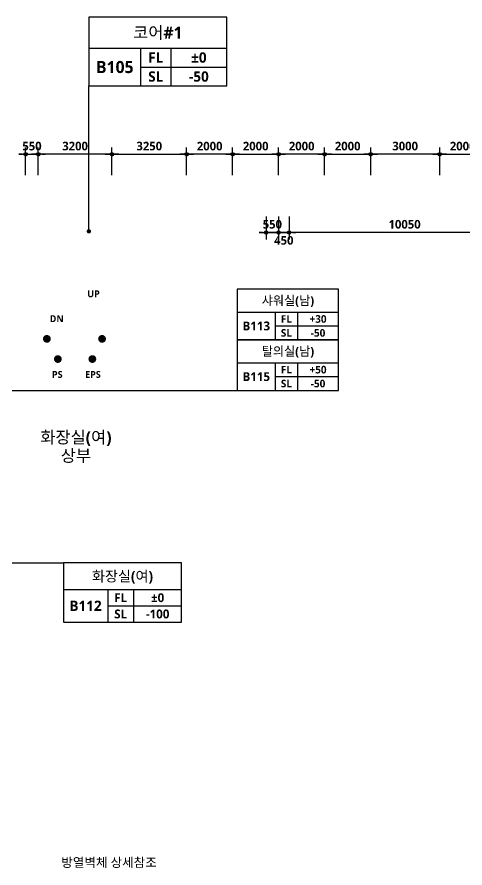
# Model space of a CAD drawing. Header units: millimetres. Extents: x -63924 to 190228206, y 0 to 456875599.
# Drawn here: x 29145 to 48620, y 181107 to 218123 of the extents above; entities that cross this region are included whole.
import ezdxf
from ezdxf.enums import TextEntityAlignment as Align

# ---------------------------------------------------------------- set-up
doc = ezdxf.new("R2010")
doc.units = ezdxf.units.MM
doc.header["$LTSCALE"] = 150
doc.header["$MEASUREMENT"] = 0
doc.header["$PDSIZE"] = -10
doc.layers.get('0').update_dxf_attribs({"linetype": 'CONTINUOUS'})
doc.layers.get('Defpoints').update_dxf_attribs({"color": 153, "linetype": 'CONTINUOUS'})
for name, color, linetype in [('A-ANNO-DIM', 4, 'CONTINUOUS'), ('A-ANNO-GRA1', 7, 'CONTINUOUS'), ('A-ANNO-LEAD', 4, 'CONTINUOUS'), ('A-ANNO-TEXT1', 7, 'CONTINUOUS'), ('A-ANNO-TEXT2', 3, 'CONTINUOUS'), ('A-FLOR-MARK-ARCH', 1, 'CONTINUOUS')]:
    doc.layers.add(name, color=color, linetype=linetype)
doc.styles.add('2020음성 1차', font='')
doc.styles.add('SH_나눔', font='')
doc.styles.add('SH_대대리576', font='')
doc.styles.add('SH_진천_나눔', font='')
doc.styles.get('2020음성 1차').set_extended_font_data('NanumGothic', bold=True)
doc.styles.get('SH_나눔').set_extended_font_data('NanumGothic', bold=True)
doc.styles.get('SH_대대리576').set_extended_font_data('NanumGothic', bold=True)
doc.styles.get('SH_진천_나눔').set_extended_font_data('NanumGothic', bold=True)
doc.dimstyles.new('SHP300내부', dxfattribs={"dimscale": 150, "dimtxt": 2.5, "dimasz": 1, "dimexe": 2, "dimexo": 2, "dimgap": 1, "dimtad": 1, "dimdec": 0, "dimzin": 0, "dimdsep": 46, "dimtxsty": 'SH_대대리576', "dimblk": 'DIMDOT', "dimcen": 0.09, "dimclrd": 256, "dimclre": 256, "dimclrt": 3, "dimadec": 0, "dimazin": 1, "dimtfac": 1, "dimtdec": 0, "dimtix": 1, "dimtmove": 2, "dimatfit": 0, "dimldrblk": 'DIMDOT', "dimfxl": 1, "dimtolj": 1, "dimtzin": 0, "dimlwd": -1, "dimlwe": -1, "dimarcsym": 0})

# ---------------------------------------------------------------- blocks, each defined once
blk = doc.blocks.new('DIMDOT')
at = {"color": 0}
blk.add_line((-2, 0), (2, 0), dxfattribs=at)
for radius in [0.5, 0.25]:
    blk.add_circle((0, 0), radius, dxfattribs=at)
blk = doc.blocks.new('*D685')
at = {"layer": 'A-ANNO-DIM', "transparency": 16777216}
for p, q in [((29370, 212150), (29220, 212150)), ((29520, 211250), (29520, 212450)), ((29520, 212150), (30070, 212150)), ((30070, 211250), (30070, 212450)), ((30220, 212150), (30370, 212150))]:
    blk.add_line(p, q, dxfattribs=at)
at = {"layer": 'Defpoints', "color": 0, "transparency": 16777216}
for p in [(30070, 212150), (29520, 210950), (30070, 210950)]:
    blk.add_point(p, dxfattribs=at)
at = {"layer": 'A-ANNO-DIM', "linetype": 'ByBlock', "transparency": 16777216, "xscale": 150, "yscale": 150, "zscale": 150}
blk.add_blockref('DIMDOT', (29520, 212150), dxfattribs=at)
at = {"layer": 'A-ANNO-DIM', "linetype": 'ByBlock', "transparency": 16777216, "xscale": 150, "yscale": 150, "zscale": 150, "rotation": 180}
blk.add_blockref('DIMDOT', (30070, 212150), dxfattribs=at)
at = {"layer": 'A-ANNO-DIM', "color": 3, "transparency": 16777216, "insert": (29795, 212506), "char_height": 375, "attachment_point": 5, "style": 'SH_대대리576'}
blk.add_mtext('\\A1;550', dxfattribs=at)
blk = doc.blocks.new('*D686')
at = {"layer": 'A-ANNO-DIM', "transparency": 16777216}
for p, q in [((30070, 211250), (30070, 212450)), ((33120, 212150), (30220, 212150)), ((33270, 211250), (33270, 212450))]:
    blk.add_line(p, q, dxfattribs=at)
at = {"layer": 'Defpoints', "color": 0, "transparency": 16777216}
for p in [(30070, 212150), (30070, 210950), (33270, 210950)]:
    blk.add_point(p, dxfattribs=at)
at = {"layer": 'A-ANNO-DIM', "linetype": 'ByBlock', "transparency": 16777216, "xscale": 150, "yscale": 150, "zscale": 150, "rotation": 180}
blk.add_blockref('DIMDOT', (30070, 212150), dxfattribs=at)
at = {"layer": 'A-ANNO-DIM', "linetype": 'ByBlock', "transparency": 16777216, "xscale": 150, "yscale": 150, "zscale": 150}
blk.add_blockref('DIMDOT', (33270, 212150), dxfattribs=at)
at = {"layer": 'A-ANNO-DIM', "color": 3, "transparency": 16777216, "insert": (31670, 212507), "char_height": 375, "attachment_point": 5, "style": 'SH_대대리576'}
blk.add_mtext('\\A1;3200', dxfattribs=at)
blk = doc.blocks.new('*D687')
at = {"layer": 'A-ANNO-DIM', "transparency": 16777216}
for p, q in [((33270, 211250), (33270, 212450)), ((33420, 212150), (36370, 212150)), ((36520, 211250), (36520, 212450))]:
    blk.add_line(p, q, dxfattribs=at)
at = {"layer": 'Defpoints', "color": 0, "transparency": 16777216}
for p in [(36520, 212150), (33270, 210950), (36520, 210950)]:
    blk.add_point(p, dxfattribs=at)
at = {"layer": 'A-ANNO-DIM', "linetype": 'ByBlock', "transparency": 16777216, "xscale": 150, "yscale": 150, "zscale": 150, "rotation": 180}
blk.add_blockref('DIMDOT', (33270, 212150), dxfattribs=at)
at = {"layer": 'A-ANNO-DIM', "linetype": 'ByBlock', "transparency": 16777216, "xscale": 150, "yscale": 150, "zscale": 150}
blk.add_blockref('DIMDOT', (36520, 212150), dxfattribs=at)
at = {"layer": 'A-ANNO-DIM', "color": 3, "transparency": 16777216, "insert": (34895, 212507), "char_height": 375, "attachment_point": 5, "style": 'SH_대대리576'}
blk.add_mtext('\\A1;3250', dxfattribs=at)
blk = doc.blocks.new('*D688')
at = {"layer": 'A-ANNO-DIM', "transparency": 16777216}
for p, q in [((36520, 211250), (36520, 212450)), ((38370, 212150), (36670, 212150)), ((38520, 211250), (38520, 212450))]:
    blk.add_line(p, q, dxfattribs=at)
at = {"layer": 'Defpoints', "color": 0, "transparency": 16777216}
for p in [(36520, 212150), (36520, 210950), (38520, 210950)]:
    blk.add_point(p, dxfattribs=at)
at = {"layer": 'A-ANNO-DIM', "linetype": 'ByBlock', "transparency": 16777216, "xscale": 150, "yscale": 150, "zscale": 150, "rotation": 180}
blk.add_blockref('DIMDOT', (36520, 212150), dxfattribs=at)
at = {"layer": 'A-ANNO-DIM', "linetype": 'ByBlock', "transparency": 16777216, "xscale": 150, "yscale": 150, "zscale": 150}
blk.add_blockref('DIMDOT', (38520, 212150), dxfattribs=at)
at = {"layer": 'A-ANNO-DIM', "color": 3, "transparency": 16777216, "insert": (37520, 212506), "char_height": 375, "attachment_point": 5, "style": 'SH_대대리576'}
blk.add_mtext('\\A1;2000', dxfattribs=at)
blk = doc.blocks.new('G$C9D92D8A7')
at = {"layer": 'A-ANNO-GRA1'}
for p, q in [((0, 11), (40, 11)), ((15, 11), (15, 0)), ((23.75, 11), (23.75, 0)), ((15, 5.5), (40, 5.5))]:
    blk.add_line(p, q, dxfattribs=at)
blk.add_lwpolyline([(0, 20), (0, 0), (40, 0), (40, 20)], close=True, dxfattribs=at)
at = {"style": '2020음성 1차'}
for tag, height, p in [('실명', 3.5, (20, 15.5)), ('마감레벨', 3, (31.875, 8.25)), ('실번호', 3.5, (7.5, 5.5)), ('구조레벨', 3, (31.875, 2.75))]:
    blk.add_attdef(tag, text='', height=height, dxfattribs=at).set_placement(p, align=Align.MIDDLE_CENTER)
at = {"layer": 'A-ANNO-TEXT1', "style": 'SH_나눔'}
for s, p in [('FL', (19.375, 8.25)), ('SL', (19.375, 2.75))]:
    blk.add_text(s, height=3, dxfattribs=at).set_placement(p, align=Align.MIDDLE)
blk = doc.blocks.new('*D1699')
at = {"layer": 'A-ANNO-DIM', "transparency": 16777216}
for p, q in [((39970, 209450), (39970, 208450)), ((40520, 209450), (40520, 208450)), ((39820, 208750), (39670, 208750)), ((40520, 208750), (39970, 208750)), ((40670, 208750), (40820, 208750))]:
    blk.add_line(p, q, dxfattribs=at)
at = {"layer": 'Defpoints', "color": 0, "transparency": 16777216}
for p in [(39970, 209750), (40520, 209750), (39970, 208750)]:
    blk.add_point(p, dxfattribs=at)
at = {"layer": 'A-ANNO-DIM', "linetype": 'ByBlock', "transparency": 16777216, "xscale": 150, "yscale": 150, "zscale": 150}
blk.add_blockref('DIMDOT', (39970, 208750), dxfattribs=at)
at = {"layer": 'A-ANNO-DIM', "linetype": 'ByBlock', "transparency": 16777216, "xscale": 150, "yscale": 150, "zscale": 150, "rotation": 180}
blk.add_blockref('DIMDOT', (40520, 208750), dxfattribs=at)
at = {"layer": 'A-ANNO-DIM', "color": 3, "transparency": 16777216, "insert": (40245, 209106), "char_height": 375, "attachment_point": 5, "style": 'SH_대대리576'}
blk.add_mtext('\\A1;550', dxfattribs=at)
blk = doc.blocks.new('*D1700')
at = {"layer": 'A-ANNO-DIM', "transparency": 16777216}
for p, q in [((40520, 209450), (40520, 208450)), ((40970, 209450), (40970, 208450)), ((40370, 208750), (40220, 208750)), ((40520, 208750), (40970, 208750)), ((41120, 208750), (41270, 208750))]:
    blk.add_line(p, q, dxfattribs=at)
at = {"layer": 'Defpoints', "color": 0, "transparency": 16777216}
for p in [(40520, 209750), (40970, 209750), (40970, 208750)]:
    blk.add_point(p, dxfattribs=at)
at = {"layer": 'A-ANNO-DIM', "linetype": 'ByBlock', "transparency": 16777216, "xscale": 150, "yscale": 150, "zscale": 150}
blk.add_blockref('DIMDOT', (40520, 208750), dxfattribs=at)
at = {"layer": 'A-ANNO-DIM', "linetype": 'ByBlock', "transparency": 16777216, "xscale": 150, "yscale": 150, "zscale": 150, "rotation": 180}
blk.add_blockref('DIMDOT', (40970, 208750), dxfattribs=at)
at = {"layer": 'A-ANNO-DIM', "color": 3, "transparency": 16777216, "insert": (40745, 208406), "char_height": 375, "attachment_point": 5, "style": 'SH_대대리576'}
blk.add_mtext('\\A1;450', dxfattribs=at)
blk = doc.blocks.new('*D1701')
at = {"layer": 'A-ANNO-DIM', "transparency": 16777216}
for p, q in [((40970, 209450), (40970, 208450)), ((51020, 209450), (51020, 208450)), ((50870, 208750), (41120, 208750))]:
    blk.add_line(p, q, dxfattribs=at)
at = {"layer": 'Defpoints', "color": 0, "transparency": 16777216}
for p in [(40970, 209750), (51020, 209750), (40970, 208750)]:
    blk.add_point(p, dxfattribs=at)
at = {"layer": 'A-ANNO-DIM', "linetype": 'ByBlock', "transparency": 16777216, "xscale": 150, "yscale": 150, "zscale": 150, "rotation": 180}
blk.add_blockref('DIMDOT', (40970, 208750), dxfattribs=at)
at = {"layer": 'A-ANNO-DIM', "linetype": 'ByBlock', "transparency": 16777216, "xscale": 150, "yscale": 150, "zscale": 150}
blk.add_blockref('DIMDOT', (51020, 208750), dxfattribs=at)
at = {"layer": 'A-ANNO-DIM', "color": 3, "transparency": 16777216, "insert": (45995, 209106), "char_height": 375, "attachment_point": 5, "style": 'SH_대대리576'}
blk.add_mtext('\\A1;10050', dxfattribs=at)
blk = doc.blocks.new('*D2324')
at = {"layer": 'A-ANNO-DIM', "transparency": 16777216}
for p, q in [((38520, 211250), (38520, 212450)), ((38670, 212150), (40370, 212150)), ((40520, 211250), (40520, 212450))]:
    blk.add_line(p, q, dxfattribs=at)
at = {"layer": 'Defpoints', "color": 0, "transparency": 16777216}
for p in [(40520, 212150), (38520, 210950), (40520, 210950)]:
    blk.add_point(p, dxfattribs=at)
at = {"layer": 'A-ANNO-DIM', "linetype": 'ByBlock', "transparency": 16777216, "xscale": 150, "yscale": 150, "zscale": 150, "rotation": 180}
blk.add_blockref('DIMDOT', (38520, 212150), dxfattribs=at)
at = {"layer": 'A-ANNO-DIM', "linetype": 'ByBlock', "transparency": 16777216, "xscale": 150, "yscale": 150, "zscale": 150}
blk.add_blockref('DIMDOT', (40520, 212150), dxfattribs=at)
at = {"layer": 'A-ANNO-DIM', "color": 3, "transparency": 16777216, "insert": (39520, 212506), "char_height": 375, "attachment_point": 5, "style": 'SH_대대리576'}
blk.add_mtext('\\A1;2000', dxfattribs=at)
blk = doc.blocks.new('*D2325')
at = {"layer": 'A-ANNO-DIM', "transparency": 16777216}
for p, q in [((40520, 211250), (40520, 212450)), ((42370, 212150), (40670, 212150)), ((42520, 211250), (42520, 212450))]:
    blk.add_line(p, q, dxfattribs=at)
at = {"layer": 'Defpoints', "color": 0, "transparency": 16777216}
for p in [(40520, 212150), (40520, 210950), (42520, 210950)]:
    blk.add_point(p, dxfattribs=at)
at = {"layer": 'A-ANNO-DIM', "linetype": 'ByBlock', "transparency": 16777216, "xscale": 150, "yscale": 150, "zscale": 150, "rotation": 180}
blk.add_blockref('DIMDOT', (40520, 212150), dxfattribs=at)
at = {"layer": 'A-ANNO-DIM', "linetype": 'ByBlock', "transparency": 16777216, "xscale": 150, "yscale": 150, "zscale": 150}
blk.add_blockref('DIMDOT', (42520, 212150), dxfattribs=at)
at = {"layer": 'A-ANNO-DIM', "color": 3, "transparency": 16777216, "insert": (41520, 212506), "char_height": 375, "attachment_point": 5, "style": 'SH_대대리576'}
blk.add_mtext('\\A1;2000', dxfattribs=at)
blk = doc.blocks.new('*D2326')
at = {"layer": 'A-ANNO-DIM', "transparency": 16777216}
for p, q in [((42520, 211250), (42520, 212450)), ((42670, 212150), (44370, 212150)), ((44520, 211250), (44520, 212450))]:
    blk.add_line(p, q, dxfattribs=at)
at = {"layer": 'Defpoints', "color": 0, "transparency": 16777216}
for p in [(44520, 212150), (42520, 210950), (44520, 210950)]:
    blk.add_point(p, dxfattribs=at)
at = {"layer": 'A-ANNO-DIM', "linetype": 'ByBlock', "transparency": 16777216, "xscale": 150, "yscale": 150, "zscale": 150, "rotation": 180}
blk.add_blockref('DIMDOT', (42520, 212150), dxfattribs=at)
at = {"layer": 'A-ANNO-DIM', "linetype": 'ByBlock', "transparency": 16777216, "xscale": 150, "yscale": 150, "zscale": 150}
blk.add_blockref('DIMDOT', (44520, 212150), dxfattribs=at)
at = {"layer": 'A-ANNO-DIM', "color": 3, "transparency": 16777216, "insert": (43520, 212506), "char_height": 375, "attachment_point": 5, "style": 'SH_대대리576'}
blk.add_mtext('\\A1;2000', dxfattribs=at)
blk = doc.blocks.new('*D2327')
at = {"layer": 'A-ANNO-DIM', "transparency": 16777216}
for p, q in [((44520, 211250), (44520, 212450)), ((47370, 212150), (44670, 212150)), ((47520, 211250), (47520, 212450))]:
    blk.add_line(p, q, dxfattribs=at)
at = {"layer": 'Defpoints', "color": 0, "transparency": 16777216}
for p in [(44520, 212150), (44520, 210950), (47520, 210950)]:
    blk.add_point(p, dxfattribs=at)
at = {"layer": 'A-ANNO-DIM', "linetype": 'ByBlock', "transparency": 16777216, "xscale": 150, "yscale": 150, "zscale": 150, "rotation": 180}
blk.add_blockref('DIMDOT', (44520, 212150), dxfattribs=at)
at = {"layer": 'A-ANNO-DIM', "linetype": 'ByBlock', "transparency": 16777216, "xscale": 150, "yscale": 150, "zscale": 150}
blk.add_blockref('DIMDOT', (47520, 212150), dxfattribs=at)
at = {"layer": 'A-ANNO-DIM', "color": 3, "transparency": 16777216, "insert": (46020, 212507), "char_height": 375, "attachment_point": 5, "style": 'SH_대대리576'}
blk.add_mtext('\\A1;3000', dxfattribs=at)
blk = doc.blocks.new('*D2328')
at = {"layer": 'A-ANNO-DIM', "transparency": 16777216}
for p, q in [((47520, 211250), (47520, 212450)), ((47670, 212150), (49370, 212150)), ((49520, 211250), (49520, 212450))]:
    blk.add_line(p, q, dxfattribs=at)
at = {"layer": 'Defpoints', "color": 0, "transparency": 16777216}
for p in [(49520, 212150), (47520, 210950), (49520, 210950)]:
    blk.add_point(p, dxfattribs=at)
at = {"layer": 'A-ANNO-DIM', "linetype": 'ByBlock', "transparency": 16777216, "xscale": 150, "yscale": 150, "zscale": 150, "rotation": 180}
blk.add_blockref('DIMDOT', (47520, 212150), dxfattribs=at)
at = {"layer": 'A-ANNO-DIM', "linetype": 'ByBlock', "transparency": 16777216, "xscale": 150, "yscale": 150, "zscale": 150}
blk.add_blockref('DIMDOT', (49520, 212150), dxfattribs=at)
at = {"layer": 'A-ANNO-DIM', "color": 3, "transparency": 16777216, "insert": (48520, 212506), "char_height": 375, "attachment_point": 5, "style": 'SH_대대리576'}
blk.add_mtext('\\A1;2000', dxfattribs=at)

msp = doc.modelspace()

# ---------------------------------------------------------------- linework, layer by layer
for points in [[(32270, 208800), (32270, 215122.8)], [(22320, 201875), (38720, 201875)], [(24420, 194375), (31159.7, 194375)]]:
    msp.add_lwpolyline(points)
at = {"const_width": 93.8}
msp.add_lwpolyline([(32270, 208753.1, -1), (32270, 208846.9, -1)], format="xyb", close=True, dxfattribs=at)
at = {"layer": 'A-ANNO-LEAD'}
msp.add_lwpolyline([(29270, 181350, 0, 83.3, 0), (29520, 181350, 0, 0, 0), (31070, 181350, 0, 0, 0)], format="xyseb", dxfattribs=at)
at = {"layer": 'A-FLOR-MARK-ARCH', "const_width": 168.8}
for points in [[(30358.9, 204123, 1), (30527.7, 204123, 1)], [(32756.9, 204123, 1), (32925.7, 204123, 1)], [(30835.6, 203245, 1), (31004.4, 203245, 1)], [(32335.6, 203245, 1), (32504.4, 203245, 1)]]:
    msp.add_lwpolyline(points, format="xyb", close=True, dxfattribs=at)

# ---------------------------------------------------------------- block references
at = {"layer": 'A-ANNO-TEXT1'}
ref = msp.add_blockref('G$C9D92D8A7', (32270, 215122.8), dxfattribs=dict(at, xscale=150, yscale=150, zscale=150))
ref.add_attrib('실명', '코어#1', dxfattribs={"layer": 'A-ANNO-TEXT2', "height": 525, "style": '2020음성 1차'}).set_placement((35270, 217447.8, 309000), align=Align.MIDDLE_CENTER)
ref.add_attrib('실번호', 'B105', dxfattribs={"layer": 'A-ANNO-TEXT2', "height": 525, "style": '2020음성 1차'}).set_placement((33395, 215947.8, 309000), align=Align.MIDDLE_CENTER)
ref.add_attrib('마감레벨', '%%p0', dxfattribs={"height": 450, "style": '2020음성 1차'}).set_placement((37051.2, 216360.3, 309000), align=Align.MIDDLE_CENTER)
ref.add_attrib('구조레벨', '-50', dxfattribs={"height": 450, "style": '2020음성 1차'}).set_placement((37051.2, 215535.3, 309000), align=Align.MIDDLE_CENTER)
ref = msp.add_blockref('G$C9D92D8A7', (38720, 204079.1), dxfattribs=dict(at, xscale=110.204081632653, yscale=110.204081632653, zscale=110.204081632653))
ref.add_attrib('실명', '샤워실(남)', dxfattribs={"layer": 'A-ANNO-TEXT2', "height": 385.71, "style": '2020음성 1차'}).set_placement((40924.1, 205787.2, 254346.9), align=Align.MIDDLE_CENTER)
ref.add_attrib('실번호', 'B113', dxfattribs={"layer": 'A-ANNO-TEXT2', "height": 385.71, "style": '2020음성 1차'}).set_placement((39546.5, 204685.2, 254346.9), align=Align.MIDDLE_CENTER)
ref.add_attrib('마감레벨', '+30', dxfattribs={"height": 330.61, "style": '2020음성 1차'}).set_placement((42232.8, 204988.3, 254346.9), align=Align.MIDDLE_CENTER)
ref.add_attrib('구조레벨', '-50', dxfattribs={"height": 330.61, "style": '2020음성 1차'}).set_placement((42232.8, 204382.1, 254346.9), align=Align.MIDDLE_CENTER)
ref = msp.add_blockref('G$C9D92D8A7', (38720, 201875), dxfattribs=dict(at, xscale=110.204081632653, yscale=110.204081632653, zscale=110.204081632653))
ref.add_attrib('실명', '탈의실(남)', dxfattribs={"layer": 'A-ANNO-TEXT2', "height": 385.71, "style": '2020음성 1차'}).set_placement((40924.1, 203583.2, 254346.9), align=Align.MIDDLE_CENTER)
ref.add_attrib('실번호', 'B115', dxfattribs={"layer": 'A-ANNO-TEXT2', "height": 385.71, "style": '2020음성 1차'}).set_placement((39546.5, 202481.1, 254346.9), align=Align.MIDDLE_CENTER)
ref.add_attrib('마감레벨', '+50', dxfattribs={"height": 330.61, "style": '2020음성 1차'}).set_placement((42232.8, 202784.2, 254346.9), align=Align.MIDDLE_CENTER)
ref.add_attrib('구조레벨', '-50', dxfattribs={"height": 330.61, "style": '2020음성 1차'}).set_placement((42232.8, 202178.1, 254346.9), align=Align.MIDDLE_CENTER)
ref = msp.add_blockref('G$C9D92D8A7', (31159.7, 191803.6), dxfattribs=dict(at, xscale=128.5714285714286, yscale=128.5714285714286, zscale=128.5714285714286))
ref.add_attrib('실명', '화장실(여)', dxfattribs={"layer": 'A-ANNO-TEXT2', "height": 450, "style": '2020음성 1차'}).set_placement((33731.1, 193796.4, 279571.4), align=Align.MIDDLE_CENTER)
ref.add_attrib('실번호', 'B112', dxfattribs={"layer": 'A-ANNO-TEXT2', "height": 450, "style": '2020음성 1차'}).set_placement((32124, 192510.7, 279571.4), align=Align.MIDDLE_CENTER)
ref.add_attrib('마감레벨', '%%p0', dxfattribs={"height": 385.71, "style": '2020음성 1차'}).set_placement((35257.9, 192864.3, 279571.4), align=Align.MIDDLE_CENTER)
ref.add_attrib('구조레벨', '-100', dxfattribs={"height": 385.71, "style": '2020음성 1차'}).set_placement((35257.9, 192157.1, 279571.4), align=Align.MIDDLE_CENTER)

# ---------------------------------------------------------------- texts
at = {"layer": 'A-ANNO-TEXT1', "style": 'SH_진천_나눔'}
for s, p in [('UP', (32470, 206080)), ('DN', (30870, 205000)), ('PS', (30895, 202575)), ('EPS', (32445, 202575))]:
    msp.add_text(s, height=300, dxfattribs=at).set_placement(p, align=Align.MIDDLE)
at = {"layer": 'A-ANNO-TEXT1', "style": '2020음성 1차'}
msp.add_text('방열벽체 상세참조', height=400, dxfattribs=at).set_placement((31070, 181350), align=Align.MIDDLE_LEFT)
at = {"layer": 'A-ANNO-TEXT2', "style": 'SH_진천_나눔'}
for s, p in [('화장실(여)', (31705, 199842.9)), ('상부', (31705, 199042.9))]:
    msp.add_text(s, height=525, dxfattribs=at).set_placement(p, align=Align.MIDDLE_CENTER)

# ---------------------------------------------------------------- dimensions: what is measured, and where the dimension line sits
at = {"layer": 'A-ANNO-DIM'}
for base, p1, p2, angle, picture, middle in [((30070, 212150), (29520, 210950), (30070, 210950), 180, '*D685', (29795, 212506.1)), ((30070, 212150), (33270, 210950), (30070, 210950), 0, '*D686', (31670, 212506.9)), ((36520, 212150), (33270, 210950), (36520, 210950), 180, '*D687', (34895, 212506.9)), ((36520, 212150), (38520, 210950), (36520, 210950), 0, '*D688', (37520, 212506.1)), ((40520, 212150), (38520, 210950), (40520, 210950), 180, '*D2324', (39520, 212506.1)), ((40520, 212150), (42520, 210950), (40520, 210950), 0, '*D2325', (41520, 212506.1)), ((44520, 212150), (42520, 210950), (44520, 210950), 180, '*D2326', (43520, 212506.1)), ((44520, 212150), (47520, 210950), (44520, 210950), 0, '*D2327', (46020, 212506.9)), ((49520, 212150), (47520, 210950), (49520, 210950), 180, '*D2328', (48520, 212506.1))]:
    dim = msp.add_linear_dim(base=base, p1=p1, p2=p2, angle=angle, dimstyle='SHP300내부', dxfattribs=at)
    dim.commit()
    dim.dimension.update_dxf_attribs({"geometry": picture, "text_midpoint": middle})
for base, p1, p2, picture, middle in [((39970, 208750), (40520, 209750), (39970, 209750), '*D1699', (40245, 209106.1)), ((40970, 208750), (51020, 209750), (40970, 209750), '*D1701', (45995, 209106.1))]:
    dim = msp.add_linear_dim(base=base, p1=p1, p2=p2, dimstyle='SHP300내부', dxfattribs=at)
    dim.commit()
    dim.dimension.update_dxf_attribs({"geometry": picture, "text_midpoint": middle})
dim = msp.add_linear_dim(base=(40970, 208750), p1=(40520, 209750), p2=(40970, 209750), angle=180, dimstyle='SHP300내부', dxfattribs=at)
dim.commit()
dim.dimension.update_dxf_attribs({"geometry": '*D1700', "text_midpoint": (40745, 208406.1), "dimtype": 160})

doc.saveas('drawing.dxf')
